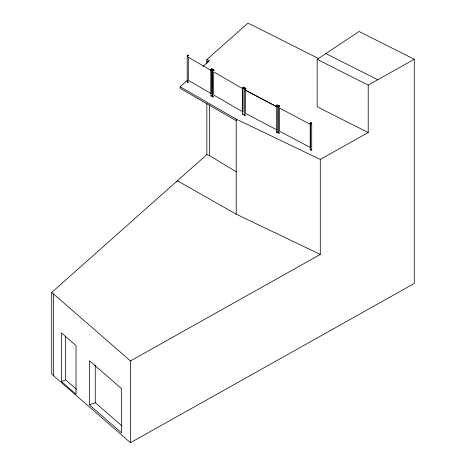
<?xml version="1.0" encoding="UTF-8"?>
<svg xmlns="http://www.w3.org/2000/svg" width="466" height="466" viewBox="0 0 466 466"><rect width="100%" height="100%" fill="white"/><g stroke="black" fill="none" stroke-linecap="round" stroke-linejoin="round"><path stroke-width="0.7" d="M187.151 55.716L187.472 55.425M187.472 56.019L187.344 55.512M188.503 55.716L188.462 55.326M210.982 69.673C210.941 67.78 213.515 69.859 210.982 69.411M212.269 69.387L212.269 95.85C212.042 96.689 210.178 96.136 211.343 95.588M176.579 181.967L177.371 180.75L206.84 154.619L206.84 103.172M212.141 69.591L212.135 69.131M51.732 292.421L177.371 180.75L236.215 214.168L320.282 254.448L320.282 159.424L368.21 132.536L368.21 85.127L414.268 59.258L414.268 283.479L130.463 442.7L51.732 374.181L51.732 292.421L130.463 360.94L130.463 442.7M206.84 63.318L206.84 59.596L247.784 23.3L250.527 24.331L318.761 58.658M236.215 120.688L180.115 88.301L180.115 86.758L187.617 80.105M203.159 66.329L209.584 60.627L206.84 59.596M211.034 69.277L211.343 69.125M211.034 69.766L212.176 69.597M368.21 132.536L317.171 106.766L317.171 59.357L359.053 31.484L414.268 59.258M130.463 360.94L320.282 254.448M188.328 55.92L187.6 56.083M187.623 81.812C186.144 82.692 189.365 82.645 188.293 81.76M61.448 381.497L76.028 394.184L76.028 345.562L61.448 332.875L61.448 381.497L65.648 379.889L76.447 389.285M89.437 404.896L121.655 432.937L121.655 388.749L89.437 360.707L89.437 404.896L95.256 402.665L122.016 425.953M211.325 69.108L212.042 69.055M187.623 56.048L187.204 55.92M211.861 69.055L212.176 69.108M211.343 69.824L210.941 69.69M206.84 61.145L208.488 61.762M206.84 154.619L209.584 155.65L236.21 171.785M180.115 86.758L236.215 119.145L320.282 159.424M325.763 53.573L377.798 79.75M317.171 59.357L368.21 85.127M310.403 124.41L279.361 108.019L279.361 131.138L310.403 147.512L310.403 124.393M245.64 90.328L276.682 106.702L245.64 90.311L245.64 113.43L276.682 129.804M211.191 70.523L188.293 57.207L188.293 80.327L211.191 93.625L211.191 70.506M311.713 123.362L311.713 149.819M310.205 123.403L310.205 149.86M278.051 106.44L278.051 132.897M277.992 105.654L277.992 132.117A0.757 0.437 0 0 1 277.072 132.56A0.757 0.437 0 0 1 276.565 131.936M276.484 105.695L276.484 132.152M244.324 88.732L244.324 115.195M242.728 87.841L242.728 114.304M236.215 119.145L236.215 214.168M212.403 70.255L212.403 96.712M210.935 69.486L210.935 95.949M209.584 104.926L209.584 155.65M187.21 55.71L187.21 82.266M95.256 365L95.256 402.665M65.648 336.347L65.648 379.889M53.543 293.999L53.543 375.759M245.588 114.852A0.757 0.437 0 0 1 245.681 115.44A0.757 0.437 0 0 1 244.673 115.539A0.757 0.437 0 0 1 244.411 114.974M245.798 88.581A0.757 0.437 0 0 1 245.017 89.146A0.757 0.437 0 0 1 244.411 88.511M244.854 88.295A0.757 0.437 0 0 1 245.431 88.324A0.821 0.478 0 0 0 244.638 88.313M277.585 105.287A0.757 0.437 0 0 1 277.794 105.968A0.757 0.437 0 0 1 276.6 105.91A0.804 0.466 0 0 1 276.996 105.234M277.008 105.258A0.757 0.437 0 0 0 276.6 105.91A0.804 0.466 0 0 0 277.917 105.922A0.804 0.466 0 0 0 277.41 105.223M245.774 88.458A0.821 0.478 0 0 1 245.582 89.088A0.821 0.478 0 0 1 244.475 89.035A0.821 0.478 0 0 1 244.469 88.394M213.684 96.404A0.751 0.431 0 0 1 213.632 97.044A0.751 0.431 0 0 1 212.537 96.957A0.751 0.431 0 0 1 212.781 96.334M213.684 69.947A0.751 0.431 0 0 1 213.632 70.587A0.751 0.431 0 0 1 212.537 70.5A0.751 0.431 0 0 1 212.781 69.877M244.201 114.409A0.751 0.431 0 0 1 243.101 114.677A0.751 0.431 0 0 1 242.949 113.995M244.009 87.532A0.751 0.431 0 0 1 244.003 88.15A0.751 0.431 0 0 1 242.943 88.144A0.751 0.431 0 0 1 242.949 87.532M243.881 87.445A0.798 0.46 0 0 1 244.085 88.138A0.798 0.46 0 0 1 242.862 88.138A0.798 0.46 0 0 1 243.083 87.439M213.737 69.917A0.816 0.472 0 0 1 213.678 70.616A0.816 0.472 0 0 1 212.479 70.523A0.816 0.472 0 0 1 212.746 69.842M279.315 132.56A0.757 0.437 0 0 1 279.315 133.2A0.757 0.437 0 0 1 278.208 133.148A0.757 0.437 0 0 1 278.4 132.513M279.315 106.097A0.757 0.437 0 0 1 279.315 106.743A0.757 0.437 0 0 1 278.208 106.685A0.757 0.437 0 0 1 278.4 106.05M278.575 106.003A0.757 0.437 0 0 1 279.151 106.032A0.821 0.478 0 0 0 277.981 106.399A0.821 0.478 0 0 0 279.122 106.86A0.821 0.478 0 0 0 279.361 106.067M311.469 149.522A0.757 0.437 0 0 1 311.474 150.163A0.757 0.437 0 0 1 310.362 150.11A0.757 0.437 0 0 1 310.554 149.475M187.256 55.343C188.025 56.823 189.248 54.056 187.256 55.343M242.949 88.86L213.678 71.863L213.678 94.982L242.949 111.962L242.949 88.843M276.728 105.73A0.757 0.437 0 0 0 277.975 105.502A0.757 0.437 0 0 0 277.008 104.996A0.757 0.437 0 0 0 276.728 105.73M244.568 88.773A0.757 0.437 0 0 0 245.815 88.54A0.757 0.437 0 0 0 244.854 88.033A0.757 0.437 0 0 0 244.568 88.773M242.949 87.882A0.751 0.431 0 0 0 244.201 87.69A0.751 0.431 0 0 0 243.281 87.159A0.751 0.431 0 0 0 242.949 87.882M212.624 70.296A0.751 0.431 0 0 0 213.877 70.098A0.751 0.431 0 0 0 212.956 69.568A0.751 0.431 0 0 0 212.624 70.296M311.474 123.706A0.757 0.437 0 0 0 311.469 123.059A0.804 0.466 0 0 1 311.504 123.723A0.804 0.466 0 0 1 310.321 123.665A0.804 0.466 0 0 1 310.525 122.989A0.757 0.437 0 0 0 310.362 123.647A0.757 0.437 0 0 0 311.474 123.706M310.449 123.438A0.757 0.437 0 0 0 311.702 123.21A0.757 0.437 0 0 0 310.735 122.704A0.757 0.437 0 0 0 310.449 123.438M278.295 106.475A0.757 0.437 0 0 0 279.542 106.248A0.757 0.437 0 0 0 278.575 105.741A0.757 0.437 0 0 0 278.295 106.475"/></g></svg>
